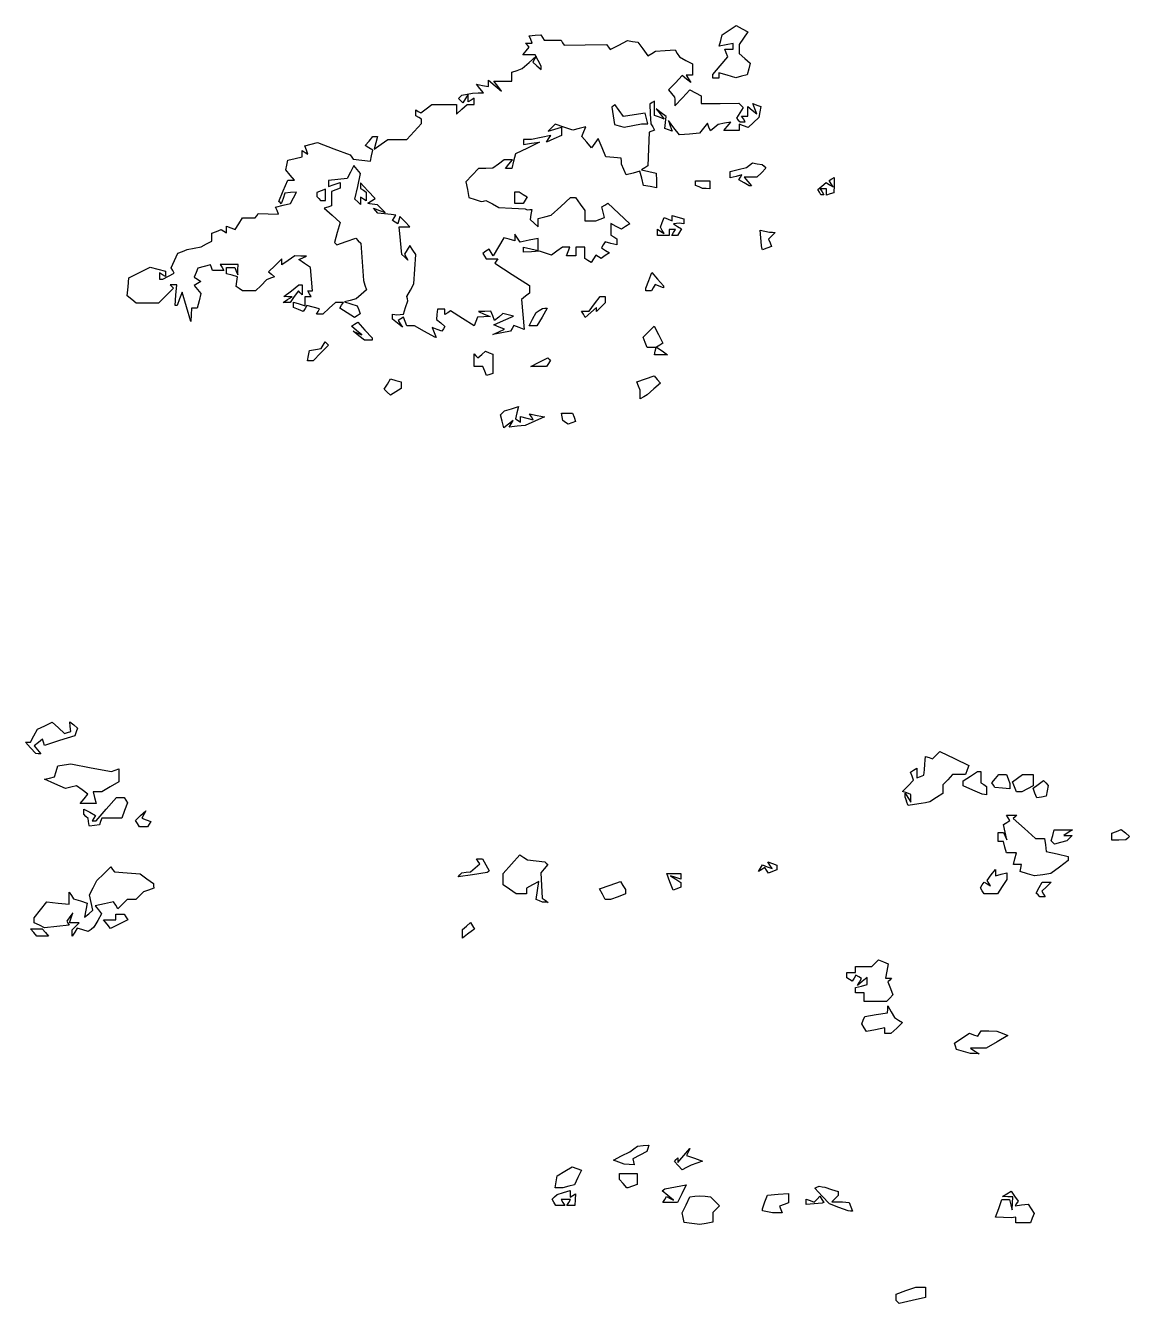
# Model space of a CAD drawing. Extents: x 0 to 4532, y 0 to 2620.
# Drawn here: x 402 to 781, y 990.5 to 1429.2 of the extents above; entities that cross this region are included whole.
import ezdxf

# ---------------------------------------------------------------- set-up
doc = ezdxf.new("R2010")
doc.units = 0
doc.layers.add('Layer_1', color=7, linetype='CONTINUOUS')

msp = doc.modelspace()

# ---------------------------------------------------------------- linework, layer by layer
at = {"layer": 'Layer_1', "color": 7}
for points in [[(539.015221, 1324.176387), (535.530816, 1326.118988), (534.233824, 1326.118988), (532.936831, 1326.118988), (532.363439, 1327.613288), (531.790047, 1329.107489), (530.878509, 1328.544189), (529.966972, 1327.980789), (530.675265, 1326.799888), (531.38353, 1325.618988), (529.691558, 1326.991388), (527.999614, 1328.363889), (527.999614, 1329.241389), (527.999614, 1330.118989), (528.749605, 1330.000589), (529.499595, 1329.882189), (530.632972, 1330.000589), (531.766349, 1330.118989), (532.491111, 1332.36899), (533.215902, 1334.618991), (533.094296, 1335.409491), (532.97269, 1336.199991), (534.123471, 1338.350292), (535.274281, 1340.500592), (535.61509, 1345.559794), (535.9559, 1350.618996), (534.977805, 1352.118996), (533.999682, 1353.618997), (533.065666, 1352.166696), (532.13165, 1350.714496), (532.712384, 1349.666695), (533.29309, 1348.618995), (532.268252, 1349.618995), (531.243385, 1350.618996), (530.744374, 1355.368997), (530.245363, 1360.118999), (532.122522, 1360.118999), (533.999682, 1360.118999), (532.249685, 1361.897599), (530.499687, 1363.6763), (530.174015, 1362.385399), (529.848342, 1361.094499), (528.907693, 1361.675899), (527.967072, 1362.257199), (528.542392, 1363.1881), (529.117712, 1364.119), (528.308704, 1364.202001), (527.499696, 1364.285002), (525.250177, 1364.534502), (523.000658, 1364.784002), (522.250185, 1365.610503), (521.499684, 1366.437003), (523.499697, 1365.718403), (525.499682, 1364.999803), (524.199685, 1366.309103), (522.899688, 1367.618303), (521.949684, 1367.743303), (520.999681, 1367.868302), (520.24969, 1368.008603), (519.499699, 1368.148904), (520.776169, 1368.959004), (522.052667, 1369.769104), (519.526175, 1372.495205), (516.999683, 1375.221306), (516.999683, 1374.228805), (516.999683, 1373.236305), (517.999689, 1372.618305), (518.999696, 1372.000305), (518.999696, 1370.500304), (518.999696, 1369.000304), (517.999689, 1369.618304), (516.999683, 1370.236304), (516.999683, 1368.977304), (516.999683, 1367.718303), (516.049764, 1368.668304), (515.099846, 1369.618304), (516.079812, 1373.979605), (517.059777, 1378.341008), (515.885213, 1379.756208), (514.710649, 1381.171508), (513.582346, 1378.894906), (512.454072, 1376.618306), (509.226883, 1376.304906), (505.999695, 1375.991606), (505.999695, 1374.987606), (505.999695, 1373.983506), (507.99968, 1374.618306), (509.999693, 1375.253106), (509.999693, 1374.292705), (509.999693, 1373.332305), (508.499683, 1372.756705), (506.999673, 1372.181105), (506.999673, 1369.733004), (506.999673, 1367.285003), (505.750019, 1366.868403), (504.500365, 1366.451903), (507.27024, 1364.035103), (510.040115, 1361.618302), (509.03699, 1358.184501), (508.033894, 1354.7508), (508.465752, 1354.318899), (508.897582, 1353.887099), (512.135514, 1355.0158), (515.373446, 1356.1446), (516.230955, 1355.287), (517.088492, 1354.429499), (517.565478, 1348.023897), (518.042436, 1341.618296), (518.535211, 1340.036095), (519.027957, 1338.453894), (517.263815, 1336.889294), (515.499673, 1335.324793), (513.499688, 1334.827493), (511.499675, 1334.330293), (513.68051, 1333.625793), (515.861345, 1332.921193), (516.386832, 1331.551792), (516.912347, 1330.182392), (515.912029, 1329.564092), (514.911739, 1328.945891), (512.423855, 1330.575992), (509.935942, 1332.206193), (510.526824, 1333.162193), (511.117706, 1334.118293), (509.747268, 1334.118293), (508.376801, 1334.118293), (506.230067, 1332.118292), (504.083304, 1330.118292), (502.982469, 1330.118292), (501.881662, 1330.118292), (502.429429, 1331.004592), (502.977196, 1331.890892), (500.774222, 1332.466992), (498.571248, 1333.043093), (497.955507, 1332.046792), (497.339793, 1331.050592), (495.669733, 1331.691392), (493.999672, 1332.332293), (493.999672, 1333.29269), (493.999672, 1334.253091), (495.999685, 1333.61829), (497.99967, 1332.98349), (497.99967, 1334.550891), (497.99967, 1336.118291), (499.058694, 1336.118291), (500.117718, 1336.118291), (499.49968, 1337.118292), (498.881642, 1338.118292), (499.717098, 1338.118292), (500.552525, 1338.118292), (500.169337, 1342.136393), (499.78615, 1346.154394), (497.82276, 1347.529695), (495.85937, 1348.904895), (497.179522, 1349.432595), (498.499674, 1349.960395), (496.472193, 1350.039395), (494.444683, 1350.118395), (492.222179, 1348.561695), (489.999674, 1347.004994), (489.999674, 1348.025995), (489.999674, 1349.046895), (487.736577, 1346.832694), (485.47348, 1344.618394), (486.486583, 1343.792293), (487.499686, 1342.966093), (486.124684, 1342.417293), (484.749682, 1341.868393), (482.874676, 1339.993392), (480.999671, 1338.118392), (478.74967, 1338.133387), (476.49967, 1338.148382), (475.391323, 1338.883082), (474.282948, 1339.617783), (474.539767, 1341.277783), (474.796302, 1342.937684), (472.897996, 1343.434084), (470.99969, 1343.930584), (470.99969, 1345.024194), (470.99969, 1346.117794), (472.416361, 1346.117794), (473.833033, 1346.117794), (474.33743, 1344.867794), (474.841798, 1343.617793), (474.920601, 1345.367794), (474.999688, 1347.117795), (471.940651, 1347.117795), (468.881642, 1347.117795), (469.49968, 1346.117794), (470.117718, 1345.117794), (468.142026, 1345.117794), (466.166362, 1345.117794), (465.833008, 1346.092294), (465.499682, 1347.066795), (463.318846, 1346.493694), (461.138039, 1345.920694), (460.534997, 1344.349194), (459.931926, 1342.777693), (461.072559, 1342.072693), (462.213221, 1341.367793), (461.057876, 1340.653793), (459.902559, 1339.939692), (461.06278, 1338.541792), (462.223, 1337.143791), (461.592292, 1334.630791), (460.961583, 1332.11779), (459.980625, 1332.11779), (458.999667, 1332.11779), (458.895636, 1329.867789), (458.791604, 1327.617788), (457.263701, 1332.61779), (455.735798, 1337.617792), (454.900031, 1335.367791), (454.064264, 1333.11779), (453.714213, 1333.11779), (453.364135, 1333.11779), (453.639662, 1336.617791), (453.91519, 1340.117792), (452.790742, 1340.117792), (451.666295, 1340.117792), (452.226903, 1339.557192), (452.787511, 1338.996592), (450.211752, 1336.420791), (447.635966, 1333.845091), (443.834563, 1333.845091), (440.03316, 1333.845091), (438.465317, 1335.146291), (436.897474, 1336.447491), (437.198542, 1339.532592), (437.49961, 1342.617793), (441.162738, 1344.408694), (444.825867, 1346.199494), (447.412737, 1345.550194), (449.999607, 1344.900994), (449.999607, 1343.950394), (449.999607, 1342.999793), (448.999629, 1343.617793), (447.999623, 1344.235794), (447.999623, 1343.176793), (447.999623, 1342.117793), (448.565361, 1342.117793), (449.1311, 1342.117793), (451.093384, 1343.167993), (453.05564, 1344.218094), (452.514931, 1345.092994), (451.974222, 1345.967894), (453.122368, 1348.487895), (454.270513, 1351.007796), (455.885071, 1351.652096), (457.499629, 1352.296396), (459.904316, 1352.754696), (462.309032, 1353.212996), (464.15433, 1354.200597), (465.999628, 1355.188197), (465.999628, 1356.545997), (465.999628, 1357.903798), (467.589865, 1358.514098), (469.180102, 1359.124298), (470.089853, 1358.561998), (470.999633, 1357.999798), (470.999633, 1359.165798), (470.999633, 1360.331799), (472.508601, 1359.752698), (474.017568, 1359.173698), (475.249137, 1361.145699), (476.480706, 1363.1178), (478.681157, 1363.1178), (480.881608, 1363.1178), (481.368912, 1363.9063), (481.856188, 1364.6947), (485.330047, 1364.5795), (488.803935, 1364.464201), (488.342143, 1365.667601), (487.88035, 1366.871001), (490.411123, 1367.506202), (492.941895, 1368.141402), (493.972771, 1370.067603), (495.003647, 1371.993803), (493.00148, 1371.843003), (490.999312, 1371.692202), (490.408175, 1369.829602), (489.817009, 1367.967101), (489.395214, 1368.388901), (488.97339, 1368.810702), (490.499932, 1372.464303), (492.026475, 1376.117804), (493.168044, 1376.117804), (494.309612, 1376.117804), (492.831004, 1377.867803), (491.352396, 1379.617804), (491.731104, 1381.273206), (492.109842, 1382.928606), (494.554753, 1383.542307), (496.999635, 1384.155906), (496.999635, 1385.195906), (496.999635, 1386.235808), (497.98819, 1385.624907), (498.976716, 1385.013908), (498.431614, 1386.434406), (497.886511, 1387.855006), (500.068282, 1388.425507), (502.250024, 1388.996008), (507.874842, 1386.908308), (513.499631, 1384.820506), (514.012277, 1384.044206), (514.524895, 1383.267907), (517.476725, 1382.942907), (520.428556, 1382.617807), (520.812481, 1384.498005), (521.196434, 1386.378107), (519.912339, 1387.171808), (518.628244, 1387.965407), (519.936377, 1389.541607), (521.244538, 1391.117809), (522.028459, 1391.117809), (522.812409, 1391.117809), (522.245083, 1388.948409), (521.677757, 1386.778906), (524.061213, 1388.448408), (526.44464, 1390.117808), (529.681693, 1390.117808), (532.918718, 1390.117808), (535.459185, 1392.85761), (537.999652, 1395.59741), (537.999652, 1396.29861), (537.999652, 1396.999811), (536.999645, 1397.61781), (535.999639, 1398.235811), (535.999639, 1399.235812), (535.999639, 1400.235813), (536.852329, 1399.708812), (537.705019, 1399.181911), (539.602333, 1400.618011), (541.499647, 1402.054213), (545.749661, 1402.086216), (549.999646, 1402.118219), (549.999646, 1400.463219), (549.999646, 1398.808219), (551.82839, 1400.463219), (553.657134, 1402.118219), (554.828382, 1402.118219), (555.999658, 1402.118219), (555.999658, 1403.17722), (555.999658, 1404.236222), (554.999651, 1403.618221), (553.999644, 1403.000219), (553.985471, 1404.30922), (553.971298, 1405.618223), (553.040967, 1404.14722), (552.110664, 1402.67612), (551.389615, 1403.39722), (550.668594, 1404.118221), (551.243631, 1404.693221), (551.818667, 1405.268322), (553.66028, 1405.61672), (555.501922, 1405.96522), (557.374348, 1406.042209), (559.246802, 1406.118206), (558.035331, 1407.577907), (556.823888, 1409.037708), (558.912909, 1408.635307), (561.00193, 1408.233008), (561.00193, 1409.330609), (561.00193, 1410.42821), (563.234696, 1408.523208), (565.467462, 1406.618206), (564.112246, 1408.368207), (562.75703, 1410.11821), (565.879478, 1410.11821), (569.001926, 1410.11821), (569.001926, 1411.649608), (569.001926, 1413.181009), (570.751924, 1413.79861), (572.501921, 1414.416209), (574.913185, 1416.517212), (577.32442, 1418.618212), (576.768149, 1417.618211), (576.21185, 1416.61821), (577.606893, 1415.328809), (579.001936, 1414.039311), (579.001936, 1414.644511), (579.001936, 1415.249711), (577.966751, 1417.183909), (576.931567, 1419.118213), (574.844303, 1419.118213), (572.757039, 1419.118213), (573.8708, 1420.460211), (574.984561, 1421.802212), (574.326583, 1422.460213), (573.668605, 1423.118214), (574.803881, 1423.118214), (575.939157, 1423.118214), (575.445929, 1424.403513), (574.9527, 1425.688912), (576.957617, 1425.839914), (578.962534, 1425.990915), (579.541256, 1425.054618), (580.119949, 1424.118215), (583.001934, 1424.118215), (585.883891, 1424.118215), (586.39991, 1423.283315), (586.915929, 1422.448316), (594.208936, 1422.555721), (601.501943, 1422.66321), (602.119244, 1421.79641), (602.736545, 1420.929609), (605.697277, 1422.460709), (608.658009, 1423.99171), (610.443949, 1423.729619), (612.22989, 1423.467527), (613.978697, 1421.149027), (615.727504, 1418.830627), (616.998276, 1419.615926), (618.26902, 1420.401327), (621.670822, 1420.607831), (625.072597, 1420.81442), (625.787268, 1419.61232), (626.501939, 1418.41022), (628.75194, 1417.22902), (631.00194, 1416.04782), (631.00194, 1414.083019), (631.00194, 1412.118217), (629.942916, 1412.118217), (628.883921, 1412.118217), (629.634875, 1410.868218), (630.385858, 1409.618218), (628.926866, 1410.797317), (627.467873, 1411.976417), (625.120559, 1409.537518), (622.773245, 1407.098716), (623.802562, 1405.858416), (624.831878, 1404.618216), (624.916918, 1403.868214), (625.001957, 1403.118214), (625.001957, 1402.378414), (625.001957, 1401.638614), (627.550815, 1404.387515), (630.099644, 1407.136318), (632.050816, 1406.092116), (634.00196, 1405.047815), (634.00196, 1403.720515), (634.00196, 1402.393214), (640.473997, 1402.450219), (646.946062, 1402.507223), (647.68616, 1401.767123), (648.426258, 1401.027022), (647.272953, 1399.180323), (646.119677, 1397.333622), (646.727482, 1396.725823), (647.335287, 1396.118021), (648.227634, 1396.118021), (649.119981, 1396.118021), (648.501971, 1397.118022), (647.883933, 1398.118023), (648.942929, 1398.118023), (650.001953, 1398.118023), (650.001953, 1399.740421), (650.001953, 1401.362922), (651.524867, 1400.099024), (653.047752, 1398.835123), (652.365509, 1400.613022), (651.683267, 1402.390924), (653.092625, 1401.900722), (654.501954, 1401.410524), (654.157771, 1399.514321), (653.81356, 1397.618022), (651.961232, 1395.878921), (650.108904, 1394.139721), (648.555433, 1394.735921), (647.001961, 1395.332021), (647.001961, 1394.225021), (647.001961, 1393.118021), (644.379516, 1393.118021), (641.757071, 1393.118021), (642.968543, 1394.577722), (644.180014, 1396.037522), (641.988945, 1395.61552), (639.797905, 1395.193521), (638.497171, 1394.114022), (637.196437, 1393.03452), (636.662021, 1394.32632), (636.127605, 1395.61802), (634.761589, 1393.946021), (633.395601, 1392.274121), (629.948784, 1391.946019), (626.501967, 1391.618019), (624.646464, 1394.118022), (622.791018, 1396.618021), (623.39715, 1394.784422), (624.003311, 1392.950921), (622.752637, 1393.394719), (621.501962, 1393.83852), (621.722781, 1395.880021), (621.9436, 1397.921621), (620.2228, 1399.269822), (618.501971, 1400.618022), (619.893414, 1398.845121), (621.284885, 1397.072222), (619.643426, 1397.70212), (618.001968, 1398.332021), (618.001968, 1400.784022), (618.001968, 1403.236022), (617.178559, 1402.727124), (616.355123, 1402.218223), (616.524635, 1398.821823), (616.694147, 1395.425522), (617.354421, 1394.357121), (618.014667, 1393.288819), (617.064351, 1392.953421), (616.114008, 1392.61802), (615.884968, 1386.820119), (615.655929, 1381.022116), (614.589081, 1380.362817), (613.522234, 1379.703416), (616.012159, 1379.116516), (618.502056, 1378.529716), (618.600702, 1375.991515), (618.699347, 1373.453214), (616.433869, 1373.886315), (614.16842, 1374.319415), (613.562854, 1376.732115), (612.957289, 1379.144815), (610.615247, 1378.557017), (608.273205, 1377.969216), (607.474033, 1379.793617), (606.674861, 1381.618015), (606.588405, 1382.618016), (606.501948, 1383.618017), (605.251954, 1383.743025), (604.001931, 1383.868033), (602.623273, 1383.993041), (601.244586, 1384.118049), (599.95057, 1387.24215), (598.656525, 1390.366151), (597.506991, 1388.794051), (596.357428, 1387.22195), (594.704404, 1389.152551), (593.051352, 1391.083252), (593.695298, 1392.761351), (594.339273, 1394.439553), (592.102425, 1393.854553), (589.865577, 1393.269652), (586.857989, 1394.318051), (583.850401, 1395.366553), (582.676177, 1394.129851), (581.501924, 1392.89325), (583.751925, 1393.573052), (586.001926, 1394.252852), (586.001926, 1392.845951), (586.001926, 1391.439051), (583.438215, 1390.27095), (580.874532, 1389.102852), (581.59371, 1390.26655), (582.312917, 1391.430252), (579.032437, 1390.774151), (575.751929, 1390.118052), (574.376927, 1390.118052), (573.001925, 1390.118052), (573.001925, 1389.25675), (573.001925, 1388.395349), (575.751929, 1388.758649), (578.501933, 1389.121951), (574.363008, 1387.13055), (570.224056, 1385.13925), (569.593942, 1382.628649), (568.963829, 1380.118048), (567.860443, 1380.118048), (566.757056, 1380.118048), (568.00192, 1381.618047), (569.246812, 1383.118048), (567.815513, 1383.118048), (566.384187, 1383.118048), (564.443049, 1381.649848), (562.50194, 1380.181646), (560.001923, 1380.132635), (557.501935, 1380.083624), (555.35024, 1377.812124), (553.198517, 1375.540624), (553.710624, 1372.861723), (554.222731, 1370.182922), (556.362322, 1369.452422), (558.501942, 1368.721921), (559.29244, 1368.933621), (560.082938, 1369.145222), (562.292431, 1367.940821), (564.501925, 1366.736421), (569.001926, 1366.506721), (573.501928, 1366.277021), (574.001931, 1366.079223), (574.501935, 1365.881424), (575.190584, 1365.979423), (575.879233, 1366.077423), (575.550725, 1364.347822), (575.222247, 1362.618322), (576.612102, 1361.328921), (578.001929, 1360.039421), (578.001929, 1361.470521), (578.001929, 1362.901522), (580.25193, 1363.473122), (582.501931, 1364.044822), (585.813648, 1367.081523), (589.125366, 1370.118324), (590.006941, 1370.118324), (590.888516, 1370.118324), (592.445247, 1367.895823), (594.00195, 1365.673322), (594.00195, 1363.895822), (594.00195, 1362.118321), (595.920156, 1362.118321), (597.838361, 1362.118321), (599.309656, 1362.682921), (600.780923, 1363.247522), (600.304305, 1365.070022), (599.827716, 1366.892623), (600.885124, 1367.546123), (601.942561, 1368.199623), (605.72225, 1364.671122), (609.50194, 1361.142621), (608.055816, 1360.200221), (606.609693, 1359.257921), (604.805837, 1360.223321), (603.001953, 1361.188721), (603.001953, 1359.212521), (603.001953, 1357.23632), (604.001931, 1356.61832), (605.001938, 1356.000319), (605.001938, 1354.942719), (605.001938, 1353.885019), (603.002945, 1354.407819), (601.003924, 1354.930519), (600.374831, 1353.912619), (599.74571, 1352.894718), (601.12383, 1352.006518), (602.50195, 1351.118318), (601.049704, 1350.184318), (599.597429, 1349.250317), (598.687876, 1349.812418), (597.778323, 1350.374518), (597.002055, 1349.119017), (596.225674, 1347.862817), (595.113869, 1348.549917), (594.002064, 1349.237017), (594.002064, 1351.177996), (594.002064, 1353.118996), (592.502054, 1353.118996), (591.002072, 1353.118996), (591.002072, 1351.618996), (591.002072, 1350.118996), (589.395083, 1350.118996), (587.788093, 1350.118996), (588.363696, 1351.618996), (588.9393, 1353.118996), (587.66181, 1353.118996), (586.384319, 1353.118996), (584.478445, 1351.725396), (582.57257, 1350.331796), (580.537322, 1351.002496), (578.502046, 1351.673096), (575.752042, 1351.545096), (573.002066, 1351.417196), (573.002066, 1352.287096), (573.002066, 1353.157096), (575.502055, 1352.529596), (578.002043, 1351.902196), (578.002043, 1353.985597), (578.002043, 1356.068997), (574.900826, 1355.448797), (571.799609, 1354.828497), (570.916163, 1356.223797), (570.032689, 1357.618998), (570.018516, 1356.462598), (570.004342, 1355.306197), (568.11301, 1355.800797), (566.221648, 1356.295397), (564.40943, 1353.227597), (562.597213, 1350.159696), (561.912589, 1351.267496), (561.227965, 1352.375196), (560.099832, 1351.677996), (558.971728, 1350.980796), (559.547048, 1350.049895), (560.122368, 1349.118995), (562.122381, 1349.118995), (564.122394, 1349.118995), (563.642517, 1348.342595), (563.162668, 1347.566195), (569.083508, 1343.732493), (575.004347, 1339.898792), (575.004347, 1338.631392), (575.004347, 1337.363892), (573.670589, 1336.256991), (572.336831, 1335.149991), (572.786406, 1329.983089), (573.235953, 1324.816087), (571.450097, 1325.501388), (569.664242, 1326.186688), (569.074295, 1325.232188), (568.48432, 1324.277587), (565.494335, 1323.682887), (562.50435, 1323.088287), (564.504363, 1323.996287), (566.504348, 1324.904287), (564.650744, 1325.658388), (562.797112, 1326.412488), (566.150725, 1327.917988), (569.504339, 1329.423489), (567.706323, 1329.853789), (565.908278, 1330.284189), (564.468136, 1329.088989), (563.028022, 1327.893789), (562.40919, 1329.506389), (561.790359, 1331.11899), (559.647366, 1331.048991), (557.504345, 1330.978992), (559.504358, 1330.119592), (561.504343, 1329.260192), (559.36135, 1329.19019), (557.218329, 1329.120191), (556.632719, 1327.594191), (556.047138, 1326.06809), (551.988548, 1328.630191), (547.929957, 1331.192292), (546.967141, 1330.597192), (546.004354, 1330.002192), (546.004354, 1330.89449), (546.004354, 1331.78689), (544.704583, 1331.78689), (543.404841, 1331.78689), (543.271613, 1330.020189), (543.138668, 1328.253589), (544.56047, 1327.073588), (545.9823, 1325.893588), (545.461264, 1325.050588), (544.940256, 1324.207487), (543.298683, 1324.837488), (541.657083, 1325.467388), (542.299329, 1323.793787), (542.941546, 1322.120187), (542.722995, 1322.177186), (542.504444, 1322.234185), (539.020068, 1324.176785)], [(637.999634, 1411.724601), (637.999634, 1412.3303), (640.552885, 1415.364701), (643.106165, 1418.399003), (642.584278, 1419.759004), (642.062419, 1421.119003), (643.531021, 1421.119003), (644.999652, 1421.119003), (644.999652, 1422.052803), (644.999652, 1422.986604), (642.592555, 1422.550105), (640.185458, 1422.113604), (640.696999, 1424.069705), (641.208539, 1426.025906), (643.614275, 1427.602205), (646.020011, 1429.178507), (648.033149, 1428.101106), (650.046287, 1427.023705), (648.522948, 1424.848805), (646.999637, 1422.674005), (646.999637, 1421.118702), (646.999637, 1419.563502), (648.925241, 1417.914701), (650.850844, 1416.266003), (650.332784, 1414.284902), (649.814724, 1412.303901), (647.86375, 1411.793701), (645.912777, 1411.283502), (642.956212, 1412.131501), (639.999647, 1412.9794), (639.999647, 1412.049199), (639.999647, 1411.119002), (638.99964, 1411.119002), (637.999634, 1411.119002)], [(614.612439, 1395.436609), (615.725208, 1395.452483), (615.247513, 1397.279282), (614.76979, 1399.106084), (611.016208, 1398.505884), (607.262625, 1397.905583), (605.791416, 1400.006084), (604.320234, 1402.106484), (603.832278, 1401.618485), (603.34435, 1401.130583), (603.777711, 1398.177882), (604.211072, 1395.225082), (605.855365, 1394.778681), (607.49963, 1394.33238), (610.499622, 1394.876681), (613.499642, 1395.420981), (614.612439, 1395.436855)], [(648.728601, 1375.211104), (646.957571, 1376.242104), (647.479996, 1377.087405), (648.002393, 1377.932706), (646.001019, 1377.409305), (643.999645, 1376.885905), (643.999645, 1377.983505), (643.999645, 1379.081106), (646.749649, 1379.738004), (649.499653, 1380.395004), (650.533676, 1381.200305), (651.567726, 1382.005605), (653.254738, 1381.757999), (654.94175, 1381.510392), (655.58975, 1380.862392), (656.23775, 1380.214392), (654.690118, 1378.666791), (653.142514, 1377.119191), (650.948611, 1377.119191), (648.754737, 1377.119191), (649.999628, 1375.61919), (651.24452, 1374.11919), (650.872076, 1374.149189), (650.499632, 1374.179188), (648.728601, 1375.210288)], [(633.249645, 1373.781303), (631.999622, 1374.285703), (631.999622, 1375.077303), (631.999622, 1375.869003), (634.499639, 1375.869003), (636.999627, 1375.869003), (636.999627, 1374.494003), (636.999627, 1373.119003), (635.749633, 1373.198002), (634.499639, 1373.277), (633.249645, 1373.7814)], [(674.569665, 1372.005702), (674.021671, 1372.892403), (675.466859, 1374.091803), (676.912046, 1375.291204), (678.110337, 1374.550603), (679.308655, 1373.810003), (678.637836, 1374.895403), (677.967017, 1375.980804), (678.833795, 1376.516504), (679.700545, 1377.052204), (679.600199, 1374.417903), (679.499852, 1371.783702), (678.249858, 1371.368002), (676.999835, 1370.952302), (676.999835, 1372.035702), (676.999835, 1373.119003), (675.940812, 1373.119003), (674.881816, 1373.119003), (675.499854, 1372.119002), (676.117864, 1371.119002), (675.617889, 1371.119002), (675.117885, 1371.119002)], [(504.999603, 1371.087602), (504.999603, 1373.056203), (503.499593, 1372.480602), (501.999583, 1371.905002), (501.999583, 1371.178702), (501.999583, 1370.452302), (502.666264, 1369.785702), (503.332916, 1369.119002), (504.166274, 1369.119002), (504.999603, 1369.119002)], [(569.999609, 1370.119002), (569.999609, 1372.119002), (570.749628, 1372.104007), (571.499619, 1372.089012), (572.877739, 1371.216111), (574.255859, 1370.343211), (573.568712, 1369.231411), (572.881594, 1368.119611), (571.440601, 1368.119611), (569.999609, 1368.119611), (569.999609, 1370.119611)], [(618.999621, 1358.173498), (618.999621, 1359.232498), (620.154145, 1358.518998), (621.308639, 1357.805498), (620.650888, 1358.869698), (619.993137, 1359.933999), (620.625433, 1361.581699), (621.257701, 1363.2294), (622.628678, 1362.703399), (623.999626, 1362.177299), (623.999626, 1363.0523), (623.999626, 1363.9273), (625.999639, 1363.4042), (627.999624, 1362.8812), (627.999624, 1361.997899), (627.999624, 1361.114499), (627.249634, 1361.232899), (626.499643, 1361.3513), (625.499636, 1361.217601), (624.499629, 1361.083902), (625.87775, 1360.211002), (627.25587, 1359.338101), (626.568723, 1358.226301), (625.881605, 1357.114501), (624.881598, 1357.114501), (623.881591, 1357.114501), (624.499629, 1358.114501), (625.117667, 1359.114501), (624.058644, 1359.114501), (622.99962, 1359.114501), (622.99962, 1358.114501), (622.99962, 1357.114501), (620.999635, 1357.114501), (618.999621, 1357.114501)], [(654.843132, 1352.900396), (654.68666, 1353.618997), (654.493904, 1356.258397), (654.301148, 1358.897798), (655.90054, 1358.584898), (657.499933, 1358.271998), (658.449937, 1358.194998), (659.399912, 1358.118998), (658.278072, 1356.997098), (657.156204, 1355.875297), (657.635543, 1354.626197), (658.114853, 1353.377096), (656.557385, 1352.779396), (654.999917, 1352.181796)], [(614.999623, 1338.553892), (614.999623, 1338.988792), (616.022874, 1341.680093), (617.046096, 1344.371394), (619.022865, 1342.092193), (620.999635, 1339.812992), (620.999635, 1339.497392), (620.999635, 1339.181792), (619.600793, 1339.718592), (618.201923, 1340.255293), (617.541763, 1339.187192), (616.881602, 1338.118992), (615.940613, 1338.118992), (614.999623, 1338.118992)], [(491.999602, 1335.118991), (493.499584, 1336.088391), (492.114746, 1336.103386), (490.729879, 1336.118382), (493.272472, 1338.118382), (495.815065, 1340.118383), (496.407336, 1340.118383), (496.999607, 1340.118383), (496.999607, 1338.451682), (496.999607, 1336.785082), (496.339276, 1337.445382), (495.678973, 1338.105682), (494.282598, 1336.111981), (492.886195, 1334.118381), (491.692893, 1334.133376), (490.499592, 1334.148371)], [(593.539875, 1330.053888), (592.881585, 1331.118988), (594.203267, 1331.118988), (595.524921, 1331.118988), (597.402336, 1333.618989), (599.279779, 1336.11899), (600.139697, 1336.11899), (600.999616, 1336.11899), (600.999616, 1335.047589), (600.999616, 1333.976089), (599.499634, 1332.476089), (597.999624, 1330.976088), (597.999624, 1331.70259), (597.999624, 1332.42899), (596.098908, 1330.708789), (594.198165, 1328.988689)], [(576.11414, 1328.368989), (577.299022, 1330.618989), (578.399318, 1331.35369), (579.499615, 1332.08839), (580.306157, 1332.103385), (581.112699, 1332.118381), (579.340563, 1329.11838), (577.568398, 1326.118379), (576.248842, 1326.118379), (574.929257, 1326.118379), (576.11414, 1328.368379)], [(516.440719, 1322.693187), (514.49961, 1324.267287), (515.999591, 1323.618987), (517.499601, 1322.970687), (515.689764, 1324.448788), (513.879927, 1325.926988), (514.991024, 1326.613688), (516.102149, 1327.300388), (518.550858, 1324.658187), (520.999596, 1322.015987), (520.999596, 1321.567487), (520.999596, 1321.118987), (519.690726, 1321.118987), (518.381856, 1321.118987)], [(618.249631, 1317.368984), (618.499646, 1318.618987), (616.999665, 1318.618987), (615.499655, 1318.618987), (614.773192, 1320.392487), (614.0467, 1322.165987), (615.974316, 1324.093687), (617.901933, 1326.021288), (619.369713, 1323.078987), (620.837493, 1320.136787), (619.767074, 1319.475286), (618.696683, 1318.813685), (620.539288, 1317.466386), (622.381922, 1316.118985), (620.190797, 1316.118985), (617.999671, 1316.118985)], [(499.187756, 1315.857486), (499.522556, 1317.595986), (501.511089, 1317.973187), (503.499593, 1318.350384), (504.195216, 1319.455687), (504.890838, 1320.561086), (505.460375, 1319.991585), (506.029884, 1319.421986), (503.378384, 1316.770486), (500.726855, 1314.118986), (499.78992, 1314.118986), (498.852956, 1314.118986)], [(559.654197, 1310.576684), (559.06238, 1312.118984), (557.53099, 1312.118984), (555.999601, 1312.118984), (555.999601, 1314.285685), (555.999601, 1316.452285), (556.657607, 1315.794284), (557.315586, 1315.136386), (558.644865, 1316.239585), (559.974144, 1317.342787), (561.236894, 1316.858184), (562.499616, 1316.373584), (562.499616, 1313.079685), (562.499616, 1309.785684), (561.372815, 1309.410082), (560.246015, 1309.034483)], [(578.398411, 1313.642983), (581.297178, 1315.154785), (581.748538, 1314.703385), (582.199899, 1314.252084), (581.54073, 1313.185483), (580.88159, 1312.118984), (578.190603, 1312.128905), (575.499617, 1312.138826), (578.398411, 1313.650526)], [(526.199613, 1303.318982), (525.142942, 1304.375682), (526.22779, 1306.112781), (527.312637, 1307.849881), (529.156121, 1307.367782), (530.999605, 1306.885682), (530.999605, 1305.742883), (530.999605, 1304.600081), (529.127945, 1303.43118), (527.256256, 1302.26228)], [(612.999638, 1302.478181), (612.999638, 1303.95538), (612.438378, 1305.417981), (611.877118, 1306.880582), (614.876883, 1307.926383), (617.876648, 1308.972084), (618.925665, 1307.708081), (619.974655, 1306.444183), (617.737126, 1304.430283), (615.499627, 1302.416482), (614.249632, 1301.708682), (612.999638, 1301.000981)], [(565.654521, 1293.330677), (565.065113, 1295.584479), (565.782363, 1296.239379), (566.499614, 1296.894179), (568.896024, 1297.620478), (571.292434, 1298.34668), (570.739905, 1296.233879), (570.187376, 1294.120979), (571.093499, 1293.560978), (571.999622, 1293.000979), (571.999622, 1293.966377), (571.999622, 1294.931779), (574.155994, 1294.367877), (576.312367, 1293.803978), (575.68625, 1294.816978), (575.060133, 1295.830078), (577.650462, 1295.33488), (580.240762, 1294.839678), (576.870197, 1293.362878), (573.499603, 1291.886079), (570.763121, 1291.619877), (568.02661, 1291.353675), (568.705082, 1292.486275), (569.383527, 1293.618975), (567.813728, 1292.347874), (566.2439, 1291.076776)], [(587.408931, 1292.961478), (586.499633, 1293.618977), (586.249617, 1294.868977), (585.999601, 1296.11898), (587.892607, 1296.11898), (589.785612, 1296.11898), (590.329467, 1294.701778), (590.873322, 1293.284478), (589.595776, 1292.794277), (588.318229, 1292.303976)], [(403.74957, 1181.20216), (401.999573, 1183.118861), (402.830578, 1183.118861), (403.661611, 1183.118861), (404.868717, 1185.368861), (406.075795, 1187.618862), (408.632476, 1188.819462), (411.189129, 1190.020162), (413.299098, 1188.054462), (415.409067, 1186.088663), (416.454315, 1186.461362), (417.499562, 1186.834161), (417.354712, 1188.511563), (417.209861, 1190.189064), (418.545178, 1189.080862), (419.880467, 1187.972663), (419.384319, 1186.679661), (418.888171, 1185.386762), (413.70689, 1183.713362), (408.52561, 1182.040062), (408.165241, 1183.121162), (407.804844, 1184.202362), (406.38976, 1183.027962), (404.974676, 1181.85346), (406.109442, 1180.48616), (407.244236, 1179.11886), (406.371789, 1179.201858), (405.499341, 1179.284856), (403.749344, 1181.201457)], [(704.551693, 1162.843855), (703.999646, 1164.282455), (704.013819, 1164.950655), (704.027992, 1165.618855), (704.997356, 1164.118854), (705.96672, 1162.618855), (705.980894, 1163.900254), (705.995067, 1165.181656), (704.572386, 1165.727555), (703.149705, 1166.273454), (705.049712, 1168.173456), (706.949691, 1170.073457), (706.40422, 1171.495058), (705.85872, 1172.916559), (706.9269, 1173.576757), (707.995052, 1174.236858), (707.995052, 1172.594558), (707.995052, 1170.952158), (709.245074, 1171.373259), (710.495068, 1171.794258), (710.638785, 1173.706558), (710.782502, 1175.618859), (710.888801, 1176.952158), (710.9951, 1178.285559), (712.236165, 1177.871859), (713.47723, 1177.458159), (714.723454, 1178.704361), (715.96965, 1179.950559), (720.955113, 1177.545461), (725.940604, 1175.140459), (725.360862, 1173.629657), (724.78112, 1172.118859), (722.543082, 1172.118859), (720.305072, 1172.118859), (718.650092, 1170.290157), (716.995083, 1168.461357), (716.995083, 1167.030657), (716.995083, 1165.599957), (714.745082, 1164.158255), (712.495082, 1162.716455), (710.9951, 1162.385453), (709.49509, 1162.054355), (707.297105, 1161.729853), (705.099149, 1161.405255), (704.547129, 1162.843855)], [(422.089394, 1163.727046), (423.424087, 1165.335246), (421.461831, 1166.774949), (419.499576, 1168.214649), (417.592, 1167.719147), (415.684453, 1167.223648), (412.091992, 1168.821847), (408.499559, 1170.41995), (410.202587, 1170.83365), (411.905586, 1171.247449), (412.499869, 1173.11975), (413.094125, 1174.99215), (415.296843, 1175.335749), (417.499562, 1175.67935), (424.49958, 1174.395049), (431.49957, 1173.110849), (432.749564, 1173.58345), (433.999587, 1174.05605), (433.999587, 1171.803048), (433.999587, 1169.550048), (431.095293, 1167.834449), (428.190999, 1166.118847), (426.688891, 1166.118847), (425.186812, 1166.118847), (425.709833, 1164.118845), (426.232825, 1162.118846), (423.493763, 1162.118846), (420.754672, 1162.118846)], [(727.249672, 1166.703246), (723.999665, 1168.124547), (723.999665, 1169.006748), (723.999665, 1169.888848), (726.464475, 1171.503848), (728.929285, 1173.118848), (729.464495, 1173.118848), (729.999676, 1173.118848), (729.999676, 1171.177849), (729.999676, 1169.236848), (730.999655, 1168.618847), (731.999661, 1168.000848), (731.999661, 1166.559847), (731.999661, 1165.118846), (731.24967, 1165.200853), (730.499651, 1165.282859), (727.249672, 1166.704159)], [(734.333709, 1168.387355), (733.82747, 1169.206458), (735.036021, 1170.662658), (736.244544, 1172.118859), (737.515118, 1172.118859), (738.785692, 1172.118859), (739.392675, 1170.537058), (739.999658, 1168.955257), (739.999658, 1168.048255), (739.999658, 1167.141256), (737.419789, 1167.354762), (734.83992, 1167.568267)], [(741.552222, 1167.842448), (740.890814, 1169.56605), (742.636361, 1170.842448), (744.381936, 1172.11885), (746.190809, 1172.11885), (747.999654, 1172.11885), (747.999654, 1170.154049), (747.999654, 1168.189248), (746.065404, 1167.154049), (744.131155, 1166.118847), (743.172392, 1166.118847), (742.213658, 1166.118847)], [(748.608139, 1165.696848), (747.964929, 1167.372949), (749.732303, 1168.678547), (751.499677, 1169.984248), (752.343438, 1169.157747), (753.187227, 1168.331249), (752.831961, 1166.486546), (752.476695, 1164.641846), (750.864007, 1164.331245), (749.25132, 1164.020647)], [(423.874569, 1154.707351), (423.749561, 1155.118854), (423.624553, 1156.035553), (423.499545, 1156.952153), (422.749555, 1157.702152), (421.999535, 1158.452154), (421.999535, 1159.320752), (421.999535, 1160.189254), (424.027555, 1159.103854), (426.055575, 1158.018553), (425.468548, 1157.068654), (424.881521, 1156.118852), (425.554692, 1156.118852), (426.227864, 1156.118852), (429.734124, 1160.118853), (433.240355, 1164.118854), (434.560932, 1164.118854), (435.881508, 1164.118854), (436.447701, 1163.202756), (437.013865, 1162.286654), (436.031461, 1159.702755), (435.049058, 1157.118853), (431.607627, 1157.118853), (428.166224, 1157.118853), (427.778671, 1155.956254), (427.391118, 1154.793552), (425.695348, 1154.544756), (423.999549, 1154.295845)], [(440.440272, 1155.214852), (439.762933, 1156.310752), (441.522115, 1157.964853), (443.281297, 1159.618852), (442.577057, 1158.361755), (441.872817, 1157.104753), (443.430456, 1156.507054), (444.988094, 1155.909252), (444.434828, 1155.014051), (443.881561, 1154.118853), (442.499586, 1154.118853), (441.117611, 1154.118853)], [(745.999669, 1138.021323), (743.499681, 1138.796023), (743.749697, 1139.957423), (743.999712, 1141.118925), (742.593331, 1141.118925), (741.186949, 1141.118925), (741.70997, 1143.118924), (742.232991, 1145.118926), (740.522735, 1145.118926), (738.812479, 1145.118926), (738.289459, 1147.118925), (737.766466, 1149.118927), (736.883105, 1149.118927), (735.999716, 1149.118927), (735.999716, 1150.618929), (735.999716, 1152.118927), (736.916384, 1152.118927), (737.833052, 1152.118927), (738.376709, 1150.868928), (738.920366, 1149.618928), (738.379005, 1152.259829), (737.837673, 1154.900728), (738.934993, 1155.578928), (740.032341, 1156.257129), (739.457021, 1157.188029), (738.881701, 1158.11893), (740.607377, 1158.11893), (742.333054, 1158.11893), (741.752575, 1157.538429), (741.172124, 1156.958029), (744.957114, 1153.538428), (748.742133, 1150.118928), (750.301387, 1150.118928), (751.860613, 1150.118928), (752.180162, 1147.902527), (752.499712, 1145.686026), (756.249723, 1144.803127), (759.999733, 1143.920225), (759.999733, 1143.207626), (759.999733, 1142.495024), (757.008869, 1140.283824), (754.018034, 1138.072624), (751.258874, 1137.659625), (748.499714, 1137.246724)], [(754.78611, 1148.669749), (754.217196, 1149.238651), (754.725051, 1151.18075), (755.232935, 1153.122851), (758.366297, 1153.107828), (761.499658, 1153.092804), (759.999677, 1152.123403), (758.499667, 1151.154002), (759.949673, 1151.138979), (761.39968, 1151.123955), (760.449677, 1150.236353), (759.499673, 1149.348755), (757.427348, 1148.725354), (755.354995, 1148.101952), (754.78611, 1148.670855)], [(774.999663, 1150.715352), (774.999663, 1151.904852), (776.626438, 1152.529152), (778.253185, 1153.153352), (779.650581, 1151.99365), (781.048005, 1150.833852), (780.44088, 1150.22635), (779.833727, 1149.618851), (777.416709, 1149.572845), (774.999663, 1149.526839), (774.999663, 1150.716239)], [(551.157968, 1137.600423), (551.816343, 1138.269023), (553.307112, 1138.487829), (554.797853, 1138.706635), (556.387721, 1140.026036), (557.977589, 1141.345535), (557.429595, 1142.232236), (556.881573, 1143.118936), (557.905419, 1143.118936), (558.929237, 1143.118936), (560.045464, 1141.033336), (561.161662, 1138.947634), (560.830632, 1138.661434), (560.499602, 1138.375234), (555.499626, 1137.653536), (550.499621, 1136.931835)], [(578.426389, 1128.722327), (577.353164, 1129.167727), (577.805177, 1132.247428), (578.257189, 1135.327127), (576.128398, 1134.187829), (573.999607, 1133.048528), (573.999607, 1132.083727), (573.999607, 1131.118927), (572.222113, 1131.118927), (570.44462, 1131.118927), (568.222115, 1132.675627), (565.99961, 1134.232327), (565.99961, 1136.159827), (565.99961, 1138.08733), (568.836837, 1141.26273), (571.674063, 1144.438132), (573.04161, 1143.592931), (574.409157, 1142.747829), (577.382106, 1142.42233), (580.355026, 1142.09683), (580.819823, 1141.63203), (581.28462, 1141.167231), (580.096166, 1139.735229), (578.907712, 1138.303228), (579.139019, 1133.961128), (579.370327, 1129.618926), (580.434992, 1128.884225), (581.499656, 1128.149527), (580.49965, 1128.213533), (579.499643, 1128.27754), (578.426418, 1128.723041)], [(656.462566, 1139.178924), (655.861451, 1140.151523), (654.776036, 1139.480724), (653.690622, 1138.809924), (654.377173, 1139.920723), (655.063696, 1141.031624), (656.695716, 1140.405323), (658.327735, 1139.779025), (657.61176, 1140.937525), (656.895757, 1142.096025), (658.447697, 1141.500525), (659.999638, 1140.904924), (659.999638, 1140.118924), (659.999638, 1139.332925), (658.531659, 1138.769624), (657.063681, 1138.206224)], [(418.014873, 1117.668923), (418.000699, 1118.718924), (419.200719, 1119.918924), (420.40071, 1121.118923), (418.732095, 1121.118923), (417.06348, 1121.118923), (417.626413, 1122.868924), (418.189374, 1124.618924), (417.16102, 1123.166624), (416.132667, 1121.714423), (416.561124, 1121.021224), (416.989553, 1120.327924), (412.745123, 1119.878723), (408.500693, 1119.429522), (406.750696, 1120.309425), (405.000698, 1121.189325), (405.000698, 1122.019224), (405.000698, 1122.849226), (407.14508, 1125.575325), (409.289434, 1128.301427), (413.145063, 1127.933725), (417.000693, 1127.566026), (417.014866, 1129.592527), (417.029039, 1131.618928), (417.763723, 1130.503727), (418.498407, 1129.388526), (420.846174, 1128.655327), (423.193942, 1127.922126), (422.73317, 1125.511724), (422.272398, 1123.101424), (423.679857, 1124.269525), (425.087344, 1125.437626), (424.504683, 1128.090326), (423.922049, 1130.743127), (425.210226, 1133.194427), (426.498403, 1135.645727), (428.866438, 1138.000429), (431.234474, 1140.355031), (431.86643, 1139.486929), (432.498414, 1138.618929), (436.926132, 1138.281529), (441.353879, 1137.944229), (443.644727, 1136.281527), (445.935575, 1134.618928), (445.967039, 1133.837529), (445.998504, 1133.056127), (444.248506, 1132.393529), (442.498509, 1131.730828), (441.177082, 1130.424926), (439.855655, 1129.118925), (438.355645, 1129.118925), (436.855635, 1129.118925), (435.281754, 1127.545025), (433.707873, 1125.971127), (432.978093, 1127.151927), (432.248342, 1128.332727), (429.075635, 1127.635827), (425.902929, 1126.939025), (427.008129, 1125.607325), (428.11333, 1124.275625), (426.805905, 1121.947323), (425.49851, 1119.618925), (424.498503, 1118.891724), (423.498497, 1118.164623), (421.623661, 1118.748722), (419.748798, 1119.332923), (418.888964, 1117.975924), (418.029131, 1116.618922), (418.014958, 1117.668923)], [(623.267664, 1135.219822), (622.173348, 1138.118922), (624.586483, 1138.118922), (626.999646, 1138.118922), (626.999646, 1137.150324), (626.999646, 1136.181722), (625.24962, 1136.725824), (623.499623, 1137.269923), (625.24962, 1136.144722), (626.999646, 1135.019523), (626.999646, 1134.176221), (626.999646, 1133.332922), (625.68077, 1132.826822), (624.361922, 1132.320721)], [(730.499651, 1132.118922), (729.881642, 1133.118921), (730.509743, 1134.135224), (731.137872, 1135.151524), (732.223286, 1134.480722), (733.308673, 1133.809922), (732.742849, 1134.725422), (732.177025, 1135.641022), (733.588339, 1137.571124), (734.999653, 1139.501224), (734.999653, 1138.403623), (734.999653, 1137.306124), (736.999666, 1137.829224), (738.999679, 1138.352222), (738.999679, 1137.200324), (738.999679, 1136.048522), (737.384668, 1133.583723), (735.769656, 1131.118921), (733.443687, 1131.118921), (731.117689, 1131.118921)], [(600.095392, 1130.939928), (599.120812, 1132.761027), (602.683622, 1134.049328), (606.246433, 1135.33763), (607.107712, 1133.978329), (607.968991, 1132.618929), (607.983164, 1131.844126), (607.997337, 1131.069426), (605.432237, 1130.094126), (602.867137, 1129.118925), (601.967421, 1129.118925), (601.067704, 1129.118925), (600.093096, 1130.939928)], [(749.701519, 1130.750432), (749.070045, 1131.381934), (750.070051, 1133.250434), (751.07003, 1135.118934), (752.606266, 1135.118934), (754.142531, 1135.118934), (752.561904, 1133.538332), (750.981277, 1131.957733), (751.54951, 1131.038332), (752.117687, 1130.118932), (751.22534, 1130.118932), (750.332993, 1130.118932)], [(429.977705, 1120.645223), (428.754697, 1122.118924), (430.877138, 1122.118924), (432.99958, 1122.118924), (432.99958, 1123.118925), (432.99958, 1124.118926), (434.440544, 1124.118926), (435.881537, 1124.118926), (436.473269, 1123.161524), (437.064973, 1122.204125), (434.132843, 1120.687825), (431.20077, 1119.171623)], [(404.821719, 1117.833222), (403.754673, 1119.118924), (405.754686, 1119.118924), (407.754671, 1119.118924), (408.821717, 1117.833222), (409.888791, 1116.547523), (407.888778, 1116.547523), (405.888765, 1116.547523)], [(551.999603, 1117.374023), (551.999603, 1118.874022), (553.410576, 1120.045023), (554.82155, 1121.216024), (555.510709, 1120.100922), (556.199869, 1118.985823), (555.849762, 1118.769426), (555.499626, 1118.55303), (553.7496, 1117.213529), (551.999603, 1115.874028)], [(689.999638, 1095.618916), (689.999638, 1097.118917), (688.499657, 1097.118917), (686.999647, 1097.118917), (686.999647, 1098.002318), (686.999647, 1098.885617), (688.99966, 1099.408617), (690.999645, 1099.931717), (690.999645, 1101.147718), (690.999645, 1102.363819), (689.307701, 1100.991317), (687.615729, 1099.618917), (688.323993, 1100.799817), (689.032258, 1101.980719), (688.085061, 1102.566119), (687.137864, 1103.151519), (686.499643, 1102.118919), (685.861451, 1101.086317), (684.930553, 1101.661617), (683.999655, 1102.236917), (683.999655, 1103.177918), (683.999655, 1104.118918), (685.499637, 1104.118918), (686.999647, 1104.118918), (686.999647, 1105.118919), (686.999647, 1106.11892), (689.799654, 1106.11892), (692.599661, 1106.11892), (693.732442, 1107.251719), (694.865224, 1108.38452), (696.546623, 1107.739218), (698.22805, 1107.094019), (697.75251, 1104.60652), (697.276998, 1102.118919), (698.304983, 1102.118919), (699.332995, 1102.118919), (698.730151, 1101.516118), (698.127335, 1100.913319), (698.990485, 1098.643118), (699.853607, 1096.372816), (698.726636, 1095.245916), (697.599666, 1094.118914), (693.799652, 1094.118914), (689.999638, 1094.118914)], [(696.999656, 1084.093912), (696.999656, 1085.068911), (693.898439, 1084.448713), (690.797223, 1083.828413), (689.990964, 1085.133014), (689.184677, 1086.437513), (689.670507, 1087.703613), (690.156337, 1088.969615), (694.077986, 1089.632114), (697.999663, 1090.294715), (698.029993, 1091.456816), (698.060324, 1092.618916), (699.191235, 1090.618914), (700.322145, 1088.618915), (701.74528, 1087.771914), (703.168442, 1086.925012), (701.125796, 1085.021913), (699.083121, 1083.118913), (698.041304, 1083.118913), (696.999486, 1083.118913), (696.999486, 1084.093912)], [(724.073791, 1076.996266), (721.647929, 1077.674166), (721.28688, 1078.757367), (720.925803, 1079.840567), (723.543514, 1081.555769), (726.161253, 1083.270969), (727.548416, 1082.738667), (728.935607, 1082.20627), (729.526659, 1083.162668), (730.117683, 1084.11897), (732.808669, 1084.048983), (735.499656, 1083.978995), (737.396488, 1083.234694), (739.29332, 1082.490395), (735.589344, 1080.304993), (731.88534, 1078.119594), (729.192511, 1078.10457), (726.499653, 1078.089546), (727.999663, 1077.120148), (729.499673, 1076.150747), (727.999663, 1076.234738), (726.499653, 1076.318729), (724.073791, 1076.996629)], [(605.672956, 1038.979216), (603.846253, 1039.698933), (606.672934, 1041.117532), (609.499615, 1042.536216), (610.833061, 1043.519214), (612.166479, 1044.502326), (614.111387, 1044.645476), (616.056266, 1044.788626), (615.698987, 1043.703721), (615.34168, 1042.618732), (612.920665, 1041.370439), (610.499622, 1040.122117), (610.749638, 1039.120438), (610.999653, 1038.118731), (609.249656, 1038.188746), (607.499659, 1038.258762), (605.672984, 1038.978451)], [(626.132244, 1037.822028), (624.797863, 1039.25052), (625.398751, 1039.851437), (625.999639, 1040.45224), (625.999639, 1039.674838), (625.999639, 1038.897323), (628.07582, 1041.25813), (630.152, 1043.618937), (629.569593, 1042.454323), (628.987187, 1041.289736), (631.743399, 1040.320741), (634.499639, 1039.35183), (632.499626, 1038.662331), (630.499641, 1037.972916), (628.983133, 1037.183212), (627.466597, 1036.393621)], [(584.18007, 1032.190436), (584.49962, 1034.261939), (587.123794, 1035.845713), (589.747968, 1037.42943), (591.306683, 1036.831319), (592.86537, 1036.233237), (591.682841, 1033.727438), (590.500283, 1031.22161), (588.499958, 1030.683935), (586.499633, 1030.14623), (585.180077, 1030.132057), (583.86052, 1030.117884), (584.18007, 1032.189387)], [(607.249614, 1031.614719), (605.99962, 1033.034537), (605.99962, 1034.076723), (605.99962, 1035.118938), (608.99964, 1035.118938), (611.999632, 1035.118938), (611.999632, 1033.225932), (611.999632, 1031.332927), (610.417842, 1030.725916), (608.836053, 1030.118933), (608.667958, 1030.156917), (608.499864, 1030.194901), (607.249841, 1031.614606)], [(621.509701, 1026.135234), (622.13783, 1027.151511), (623.318744, 1026.561111), (624.499629, 1025.970626), (622.572637, 1027.534415), (620.645644, 1029.098233), (621.072627, 1029.475922), (621.499638, 1029.85361), (625.190008, 1030.520432), (628.880406, 1031.187226), (627.366761, 1028.15302), (625.853145, 1025.118928), (623.367358, 1025.118928), (620.8816, 1025.118928)], [(583.445783, 1025.20598), (582.773887, 1026.29318), (583.636753, 1027.0936), (584.49962, 1027.894104), (586.74962, 1028.573909), (588.999621, 1029.253685), (588.999621, 1028.127282), (588.999621, 1027.000907), (589.939108, 1027.581499), (590.878595, 1028.162091), (590.726374, 1026.140506), (590.574154, 1024.118893), (589.227952, 1024.118893), (587.881722, 1024.118893), (588.49976, 1025.1189), (589.117798, 1026.118906), (587.499753, 1026.118906), (585.881737, 1026.118906), (586.499775, 1025.1189), (587.117784, 1024.118893), (585.617803, 1024.118893), (584.117793, 1024.118893)], [(630.81131, 1017.923886), (628.122988, 1018.239779), (627.781753, 1019.929399), (627.440547, 1021.618905), (628.793325, 1024.368881), (630.146104, 1027.118885), (631.822882, 1027.277341), (633.499632, 1027.435798), (635.322112, 1027.276207), (637.144591, 1027.116617), (638.707842, 1025.553423), (640.271065, 1023.990115), (639.135335, 1022.854414), (637.999634, 1021.718713), (637.999634, 1020.03533), (637.999634, 1018.351918), (635.749633, 1017.979814), (633.499632, 1017.60771)], [(656.74963, 1021.91728), (654.999633, 1022.265488), (654.999633, 1022.627104), (654.999633, 1022.988691), (655.894503, 1025.342298), (656.789344, 1027.69599), (660.394504, 1027.938919), (663.999636, 1028.181849), (663.999636, 1026.619051), (663.999636, 1025.056339), (662.442168, 1024.458739), (660.8847, 1023.861054), (661.328577, 1022.704348), (661.772426, 1021.547755), (660.136041, 1021.559094), (658.499628, 1021.570432), (656.74963, 1021.91864)], [(669.999647, 1025.380311), (669.999647, 1026.332922), (671.377796, 1025.804034), (672.755944, 1025.27523), (673.764937, 1026.284223), (674.773901, 1027.293215), (675.445797, 1026.206015), (676.117665, 1025.118928), (675.80866, 1025.019999), (675.499655, 1024.92107), (672.749651, 1024.674739), (669.999647, 1024.428408), (669.999647, 1025.380934)], [(681.256624, 1023.447705), (678.01359, 1024.624282), (675.5157, 1027.318189), (673.017752, 1030.012095), (673.758701, 1030.380287), (674.499649, 1030.748593), (675.499655, 1030.549317), (676.499634, 1030.350042), (678.749634, 1029.617824), (680.999635, 1028.885748), (680.999635, 1028.202428), (680.999635, 1027.519023), (679.923632, 1026.443048), (678.8476, 1025.366931), (680.673623, 1025.381104), (682.499645, 1025.395278), (683.64266, 1025.258081), (684.785674, 1025.120884), (685.361278, 1023.620902), (685.936881, 1022.120892), (685.21827, 1022.196861), (684.499658, 1022.272829), (681.256624, 1023.449435)], [(741.999671, 1019.118888), (741.999671, 1020.118895), (741.24968, 1020.000407), (740.499661, 1019.881918), (737.801673, 1020.000407), (735.103713, 1020.118895), (736.149499, 1023.118886), (737.195313, 1026.118906), (738.524167, 1026.118906), (739.853021, 1026.118906), (740.310335, 1024.368881), (740.767677, 1022.618883), (740.883614, 1024.868884), (740.999551, 1027.118885), (739.249553, 1027.133058), (737.499556, 1027.147231), (738.941994, 1028.059931), (740.384432, 1028.972517), (741.603302, 1027.305631), (742.8222, 1025.638717), (742.301561, 1024.796317), (741.780921, 1023.953832), (744.020207, 1024.28523), (746.259493, 1024.616629), (747.288668, 1023.002524), (748.317843, 1021.38842), (747.690082, 1019.752517), (747.062321, 1018.116614), (744.530925, 1018.116614), (741.999557, 1018.116614), (741.999557, 1019.116621)], [(701.486136, 990.965689), (700.999654, 991.452171), (700.999654, 992.584697), (700.999654, 993.717082), (704.320641, 994.91798), (707.641656, 996.118878), (709.320646, 996.118878), (710.999664, 996.118878), (710.999664, 994.346288), (710.999664, 992.573585), (706.486141, 991.526382), (701.972647, 990.479292)]]:
    msp.add_lwpolyline(points, close=True, dxfattribs=at)

doc.saveas('drawing.dxf')
